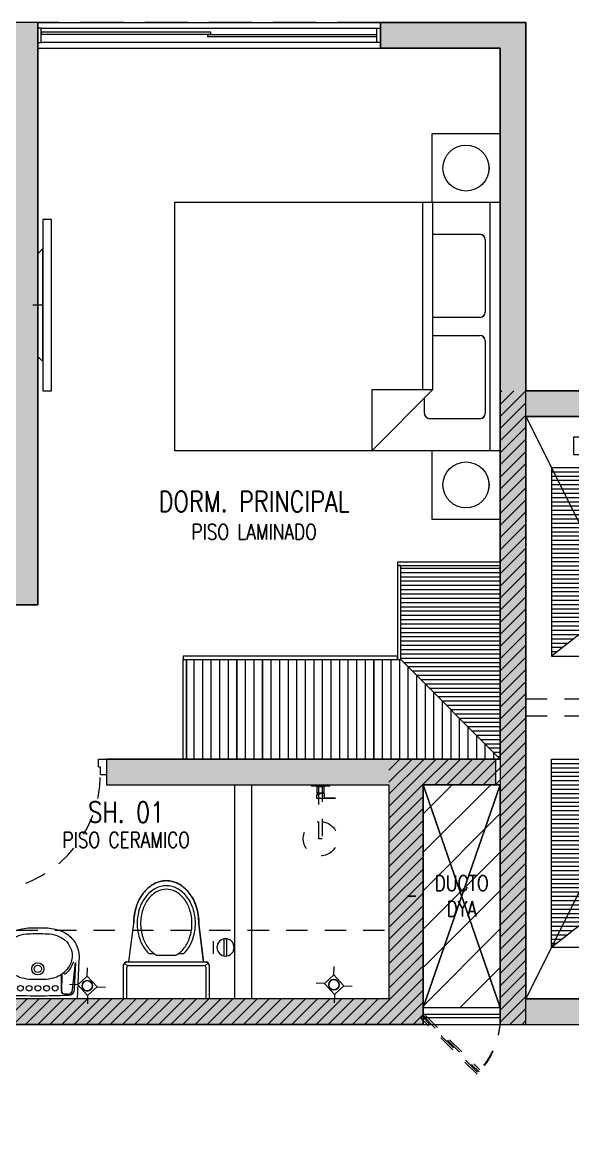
# Model space of a CAD drawing. Header units: millimetres. Extents: x 3738 to 3833, y 1327 to 1657.
# Drawn here: x 3788.58 to 3791.79, y 1413.56 to 1420.11 of the extents above; entities that cross this region are included whole.
import ezdxf
from ezdxf.enums import TextEntityAlignment as Align

# ---------------------------------------------------------------- set-up
doc = ezdxf.new("R2010")
doc.units = ezdxf.units.MM
for name, pattern in [('HIDDEN', [0.375, 0.25, -0.125]), ('HIDDEN2', [0.1875, 0.125, -0.0625]), ('X-REF_DP_Arquitectura$0$HIDDEN', [0.375, 0.25, -0.125])]:
    doc.linetypes.add(name, pattern=pattern)
doc.layers.get('0').update_dxf_attribs({"color": 251, "lineweight": 9})
for name, color, linetype, lineweight in [('A-07', 251, 'Continuous', 13), ('A-LINEAS', 251, 'Continuous', 13), ('A-MOBILIARIO', 251, 'Continuous', 13), ('A-MURO BAJO', 251, 'Continuous', 13), ('A-MUROS', 251, 'Continuous', 13), ('A-PROYECCIONES', 251, 'HIDDEN2', 13), ('A-PROYECCIONES INT.', 251, 'HIDDEN2', 13), ('A-SANITARIOS', 251, 'Continuous', 13), ('A-TEXTO-ACABADO PISO', 251, 'Continuous', 13), ('A-TEXTO-AMBIENTE', 251, 'Continuous', 13), ('A_20_Estructuras', 251, 'Continuous', 13), ('A_30_DispositivosSanit', 251, 'Continuous', 13), ('A_50_TextoAmbiente', 251, 'Continuous', 13), ('A_50_TextoIndicaciones', 251, 'Continuous', 13), ('A_50_Vigas', 251, 'X-REF_DP_Arquitectura$0$HIDDEN', 13), ('A_60_HatchEstructuras', 251, 'Continuous', 13), ('AREA MODIF', 251, 'Continuous', 13), ('DLP_MOBILIARIO FIJO', 251, 'Continuous', 13), ('MURO CF 120', 251, 'Continuous', 13), ('MURO CF 60', 251, 'Continuous', 13)]:
    doc.layers.add(name, color=color, linetype=linetype, lineweight=lineweight)
doc.styles.add('ROMANS', font='romans.shx', dxfattribs={"width": 0.8})
pattern_1 = [(45, (-21.67, -43.67528), (-0.03535534, 0.03535534), [])]

# ---------------------------------------------------------------- blocks, each defined once
blk = doc.blocks.new('EF-P112')
at = {"layer": 'A_60_HatchEstructuras'}
h = blk.add_hatch(color=256, dxfattribs=at)
h.dxf.hatch_style = 1
h.paths.add_polyline_path([(-33.6, -0.625), (-32.4, -0.625), (-32.4, -0.475), (-33.75, -0.475), (-33.75, -3.875), (-32, -3.875), (-32, -3.725), (-33.6, -3.725)])
h.paths.add_polyline_path([(-31.05, -0.475), (-31.2, -0.475), (-31.2, -3.875), (-31.05, -3.875)])
h.paths.add_polyline_path([(-28.5, -0.475), (-29.85, -0.475), (-29.85, -0.625), (-28.65, -0.625), (-28.65, -3.725), (-30.25, -3.725), (-30.25, -3.875), (-28.5, -3.875)])
h = blk.add_hatch(color=256, dxfattribs=at)
h.dxf.hatch_style = 1
h.paths.add_polyline_path([(-21.85, -2.625), (-22, -2.625), (-22, -6.325), (-21.85, -6.325)])
h.paths.add_polyline_path([(-21.52, -0.625), (-20.85, -0.625), (-20.85, -0.475), (-21.67, -0.475), (-21.67, -6.325), (-21.52, -6.325)])
h.paths.add_polyline_path([(-25.65, -2.775), (-23.8, -2.775), (-23.8, -2.625), (-25.65, -2.625), (-25.65, -0.475), (-26.5, -0.475), (-26.5, -0.625), (-25.8, -0.625), (-25.8, -6.325), (-23.8, -6.325), (-23.8, -6.175), (-25.65, -6.175)])
h = blk.add_hatch(color=256, dxfattribs=at)
h.dxf.hatch_style = 1
h.paths.add_polyline_path([(-26.25, -4.925), (-25.825, -4.925), (-25.825, -4.775), (-28.1, -4.775), (-28.1, -4.925), (-26.45, -4.925), (-26.45, -6.175), (-28.85, -6.175), (-28.85, -4.775), (-29, -4.775), (-29, -6.175), (-31.9, -6.175), (-31.9, -4.775), (-32.1, -4.775), (-32.1, -6.175), (-35.65, -6.175), (-35.65, -6.325), (-26.25, -6.325)])
h.paths.add_polyline_path([(-25.65, -7.525), (-35.65, -7.525), (-35.65, -7.675), (-32.1, -7.675), (-32.1, -9.075), (-31.9, -9.075), (-31.9, -7.675), (-28.55, -7.675), (-28.55, -9.075), (-28.4, -9.075), (-28.4, -7.675), (-25.85, -7.675), (-25.85, -8.925), (-27.65, -8.925), (-27.65, -9.075), (-25.65, -9.075)])
for points in [[(-25.65, -6.175), (-23.95, -2.775)], [(-25.65, -2.775), (-23.95, -6.175)], [(-25.825, -4.925), (-25.8, -4.925), (-26.25, -6.225)]]:
    blk.add_lwpolyline(points)
at = {"elevation": 0}
blk.add_lwpolyline([(-25.8, -6.225), (-26.25, -4.925)], dxfattribs=at)
at = {"layer": 'A_20_Estructuras'}
for points in [[(-28.5, -0.475), (-29.85, -0.475), (-29.85, -0.625), (-28.65, -0.625), (-28.65, -3.725), (-30.25, -3.725), (-30.25, -3.875), (-28.5, -3.875)], [(-25.65, -2.775), (-23.8, -2.775), (-23.8, -2.625), (-25.65, -2.625), (-25.65, -0.475), (-26.5, -0.475), (-26.5, -0.625), (-25.8, -0.625), (-25.8, -6.325), (-23.8, -6.325), (-23.8, -6.175), (-25.65, -6.175)], [(-26.25, -4.925), (-25.825, -4.925), (-25.825, -4.775), (-28.1, -4.775), (-28.1, -4.925), (-26.45, -4.925), (-26.45, -6.175), (-28.85, -6.175), (-28.85, -4.775), (-29, -4.775), (-29, -6.175), (-31.9, -6.175), (-31.9, -4.775), (-32.1, -4.775), (-32.1, -6.175), (-35.65, -6.175), (-35.65, -6.325), (-26.25, -6.325)]]:
    blk.add_lwpolyline(points, close=True, dxfattribs=at)
at = {"layer": 'A_50_Vigas'}
for p, q in [((-26.5, -0.475), (-28.5, -0.475)), ((-26.25, -6.225, 0), (-25.8, -6.225, 0))]:
    blk.add_line(p, q, dxfattribs=at)
blk = doc.blocks.new('ducha marsano')
at = {"linetype": 'HIDDEN2', "ltscale": 0.5, "extrusion": (-4.9425e-10, -7.91123e-10, -1)}
for p, q in [((-0.01, 0), (0.01, 0)), ((0.01, 0), (0.01, -0.3155)), ((-0.0205, -0.08), (-0.0205, -0.0601)), ((-0.0155, -0.058), (-0.0157, -0.058)), ((-0.01, -0.3155), (-0.01, 0)), ((0.0225, -0.0515), (-0.0001, -0.0515)), ((0.0225, -0.0515), (0.0225, -0.0627)), ((0.021, -0.0815), (-0.019, -0.0815)), ((0.025, -0.0815), (0.021, -0.0815)), ((0.0225, -0.0682), (0.0225, -0.077)), ((0.0225, -0.077), (0.025, -0.077)), ((0.025, -0.077), (0.0771, -0.077)), ((0.0771, -0.0815), (0.025, -0.0815)), ((0.0771, -0.077), (0.0816, -0.077)), ((0.0816, -0.0815), (0.0771, -0.0815)), ((0.0816, -0.077), (0.082, -0.077)), ((0.082, -0.0815), (0.0816, -0.0815)), ((0.082, -0.077), (0.084, -0.077)), ((0.084, -0.0815), (0.082, -0.0815)), ((0.0855, -0.0785), (0.0855, -0.08)), ((0.01, -0.3155), (-0.01, -0.3155))]:
    blk.add_line(p, q, dxfattribs=at)
for centre, radius, start, end in [((-0.0004, -0.0462), 0.02, 323.95812, 354.92979), ((0.0004, -0.0462), 0.02, 185.07021, 195.2705), ((0.019, -0.08), 0.0015, 270, 360), ((-0.084, -0.0785), 0.0015, 90, 180), ((-0.084, -0.08), 0.0015, 180, 270), ((0, -0.3155), 0.1, 95.73917, 84.26083)]:
    blk.add_arc(centre, radius, start, end, dxfattribs=at)
at = {"linetype": 'HIDDEN2', "ltscale": 0.5, "extrusion": (-4.94252e-10, -7.91124e-10, -1)}
blk.add_ellipse((0, -0.0515), major_axis=(-0.0225, -0.0095), ratio=0.001448, start_param=0.425436, end_param=1.567366, dxfattribs=at)
at = {"linetype": 'HIDDEN2', "ltscale": 0.5}
for points, degree in [([(-0.0305, 0), (0, 0), (0.0305, 0)], 2), ([(0.0305, 0), (0.0415, 0), (0.0525, 0)], 2), ([(0.0525, 0), (0.0525, -0.0038), (0.0525, -0.0075)], 2), ([(-0.0525, 0), (-0.0525, -0.0038), (-0.0525, -0.0075)], 2), ([(-0.0525, 0), (-0.0415, 0), (-0.0305, 0)], 2), ([(-0.0525, -0.0075), (-0.0525, -0.0075), (-0.0525, -0.0075)], 2), ([(0.0305, -0.008), (0, -0.008), (-0.0305, -0.008)], 2), ([(-0.0215, -0.008), (-0.0215, -0.0093), (-0.0215, -0.0105)], 2), ([(-0.021, -0.011), (-0.007, -0.011), (0.007, -0.011), (0.021, -0.011)], 3), ([(-0.02, -0.011), (-0.02, -0.0294), (-0.02, -0.0477)], 2), ([(-0.0197, -0.048), (0, -0.048), (0.0197, -0.048)], 2), ([(0.02, -0.011), (0.02, -0.0294), (0.02, -0.0477)], 2), ([(0.0215, -0.008), (0.0215, -0.0093), (0.0215, -0.0105)], 2)]:
    blk.add_open_spline(points, degree=degree, dxfattribs=at)
for points, weights in [([(-0.0525, -0.0075), (-0.0525, -0.0075), (-0.0525, -0.0075)], [1, 0.990847086912, 0.982266230892]), ([(-0.052, -0.008), (-0.0525, -0.008), (-0.0525, -0.0075)], [1, 0.707106781193, 1]), ([(-0.0215, -0.0105), (-0.0215, -0.011), (-0.021, -0.011)], [1, 0.70710678154, 1]), ([(-0.02, -0.0477), (-0.02, -0.048), (-0.0197, -0.048)], [1, 0.707106780138, 1]), ([(0.02, -0.0477), (0.02, -0.048), (0.0197, -0.048)], [1, 0.707106779703, 1]), ([(0.0211, -0.011), (0.0211, -0.011), (0.021, -0.011)], [1, 0.992411795776, 1]), ([(0.052, -0.008), (0.0521, -0.008), (0.0521, -0.008)], [1, 0.992411795771, 1])]:
    blk.add_rational_spline(points, weights, degree=2, dxfattribs=at)
for points, knots in [([(-0.0305, -0.008), (-0.0332, -0.008), (-0.0374, -0.008), (-0.0424, -0.008), (-0.0458, -0.008), (-0.0486, -0.008), (-0.0512, -0.008), (-0.052, -0.008), (-0.052, -0.008)], [0, 0, 0, 0, 8.104572, 12.495263, 16.885954, 21.276645, 25.667336, 33.771908, 33.771908, 33.771908, 33.771908]), ([(0.0225, -0.0682), (0.0225, -0.0682), (0.0225, -0.0682), (0.0225, -0.0679), (0.0224, -0.0677), (0.0224, -0.0672), (0.0224, -0.0669), (0.0223, -0.0662), (0.0223, -0.0658), (0.0223, -0.0652), (0.0223, -0.0648), (0.0224, -0.0641), (0.0224, -0.0638), (0.0224, -0.0633), (0.0225, -0.0631), (0.0225, -0.0628), (0.0225, -0.0627), (0.0225, -0.0627)], [0.4148436, 0.4148436, 0.4148436, 0.4148436, 0.5185541, 0.5185541, 0.6222645, 0.6222645, 0.7259759, 0.7259759, 0.8296873, 0.8296873, 0.9333987, 0.9333987, 1.03711, 1.03711, 1.1408205, 1.1408205, 1.2445309, 1.2445309, 1.2445309, 1.2445309]), ([(0.052, -0.008), (0.052, -0.008), (0.0512, -0.008), (0.0486, -0.008), (0.0458, -0.008), (0.0424, -0.008), (0.0374, -0.008), (0.0332, -0.008), (0.0305, -0.008)], [0, 0, 0, 0, 8.104572, 12.495263, 16.885954, 21.276645, 25.667336, 33.771908, 33.771908, 33.771908, 33.771908])]:
    blk.add_open_spline(points, degree=3, knots=knots, dxfattribs=at)
for points, weights, degree, knots in [([(0.0211, -0.011), (0.0211, -0.011), (0.0211, -0.011), (0.0211, -0.011), (0.0214, -0.0109), (0.0215, -0.0107), (0.0215, -0.0105)], [0.918641037743, 0.918640949346, 0.918640860949, 0.918640772552, 0.789223156395, 0.789223156395, 0.918640772552], 3, [0.1238988, 0.1238988, 0.1238988, 0.1238988, 0.1238993, 0.1238993, 0.1238993, 0.78603, 0.78603, 0.78603, 0.78603]), ([(0.0521, -0.008), (0.0521, -0.008), (0.0521, -0.008), (0.0525, -0.0079), (0.0525, -0.0075)], [0.918641037749, 0.918640905153, 0.918640772558, 0.724517853988, 0.918640772558], 2, [0.1238988, 0.1238988, 0.1238988, 0.1238993, 0.1238993, 0.7860311, 0.7860311, 0.7860311])]:
    blk.add_rational_spline(points, weights, degree=degree, knots=knots, dxfattribs=at)
blk = doc.blocks.new('*U281')
for p, q in [((0.01, 0.705), (0.01, 0.75)), ((0.1, 0.715), (0.1, 0.75)), ((0.055, 0.705), (0.01, 0.705)), ((0.1, 0.715), (0.055, 0.715)), ((0.055, 0.705), (0.055, 0.715)), ((0.055, 0.045), (0.01, 0.045)), ((0.01, 0.045), (0.01, 0)), ((0.055, 0.045), (0.055, 0.035)), ((0.1, 0.035), (0.055, 0.035)), ((0.1, 0.035), (0.1, 0))]:
    blk.add_line(p, q)
blk.add_lwpolyline([(0.78, 0.07), (0.78, 0.035), (0.1, 0.035), (0.1, 0.07)], close=True)
at = {"color": 7, "linetype": 'HIDDEN2'}
blk.add_arc((0.0996, 0.0341), 0.6809, 2.23015, 89.96723, dxfattribs=at)
blk = doc.blocks.new('SIFON JET_PLANTA')
for p, q in [((-0.215, 0.2181, 0), (-0.44, 0.19, 0)), ((-0.215, -0.23, 0), (-0.215, 0.23, 0)), ((-0.2091, 0.2441, 0), (-0.1921, 0.2271, 0)), ((-0.195, 0.25, 0), (0, 0.25, 0)), ((-0.195, -0.22, 0), (-0.195, 0.22, 0)), ((-0.185, 0.23, 0), (0, 0.23, 0)), ((0, 0.25, 0), (0, -0.25, 0)), ((-0.265, 0.0718, 0), (-0.265, 0.1028, 0)), ((-0.255, -0.0562, 0), (-0.255, 0.0562, 0)), ((-0.265, -0.1028, 0), (-0.265, -0.0718, 0)), ((-0.215, -0.2181, 0), (-0.44, -0.19, 0)), ((-0.2091, -0.2441, 0), (-0.1921, -0.2271, 0)), ((0, -0.25, 0), (-0.195, -0.25, 0)), ((0, -0.23, 0), (-0.185, -0.23, 0))]:
    blk.add_line(p, q)
at = {"extrusion": (-2.64698e-23, 6.61744e-24, -1)}
for p, q in [((-0.4322, 0.191, 0), (-0.215, 0.2181, 0)), ((-0.215, 0.2278, 0), (-0.2149, 0.2323, 0)), ((-0.215, 0.2234, 0), (-0.215, 0.2278, 0)), ((-0.215, 0.2181, 0), (-0.215, 0.2234, 0)), ((-0.2149, 0.2323, 0), (-0.2142, 0.2356, 0)), ((-0.2142, 0.2356, 0), (-0.2129, 0.239, 0)), ((-0.2129, 0.239, 0), (-0.211, 0.2419, 0)), ((-0.211, 0.2419, 0), (-0.2091, 0.2441, 0)), ((-0.2091, 0.2441, 0), (-0.2077, 0.2455, 0)), ((-0.2077, 0.2455, 0), (-0.2055, 0.247, 0)), ((-0.2055, 0.247, 0), (-0.2007, 0.2492, 0)), ((-0.2007, 0.2492, 0), (-0.195, 0.25, 0)), ((-0.195, 0.25, 0), (-0.195, 0.25, 0)), ((-0.195, 0.25, 0), (-0.1605, 0.25, 0)), ((-0.1605, 0.25, 0), (-0.0975, 0.25, 0)), ((-0.0975, 0.25, 0), (-0.0323, 0.25, 0)), ((-0.0323, 0.25, 0), (0, 0.25, 0)), ((0, 0.25, 0), (0, -0.25, 0)), ((-0.6251, 0.1276, 0), (-0.6206, 0.1314, 0)), ((-0.6206, 0.1314, 0), (-0.6168, 0.1344, 0)), ((-0.6168, 0.1344, 0), (-0.6106, 0.1389, 0)), ((-0.6106, 0.1389, 0), (-0.6061, 0.142, 0)), ((-0.6061, 0.142, 0), (-0.6, 0.1461, 0)), ((-0.6, 0.1461, 0), (-0.5963, 0.1484, 0)), ((-0.5963, 0.1484, 0), (-0.5908, 0.1517, 0)), ((-0.5908, 0.1517, 0), (-0.5862, 0.1543, 0)), ((-0.5862, 0.1543, 0), (-0.5794, 0.158, 0)), ((-0.5794, 0.158, 0), (-0.5693, 0.1629, 0)), ((-0.5693, 0.1629, 0), (-0.5517, 0.1703, 0)), ((-0.5517, 0.1703, 0), (-0.5465, 0.1722, 0)), ((-0.5465, 0.1722, 0), (-0.5385, 0.1749, 0)), ((-0.5385, 0.1749, 0), (-0.5346, 0.176, 0)), ((-0.5346, 0.176, 0), (-0.5265, 0.1784, 0)), ((-0.5265, 0.1784, 0), (-0.5216, 0.1797, 0)), ((-0.5216, 0.1797, 0), (-0.5148, 0.1813, 0)), ((-0.5148, 0.1813, 0), (-0.5079, 0.1829, 0)), ((-0.5079, 0.1829, 0), (-0.5016, 0.1842, 0)), ((-0.5016, 0.1842, 0), (-0.4865, 0.1867, 0)), ((-0.4865, 0.1867, 0), (-0.4763, 0.188, 0)), ((-0.4763, 0.188, 0), (-0.4726, 0.1884, 0)), ((-0.4726, 0.1884, 0), (-0.4636, 0.1892, 0)), ((-0.4636, 0.1892, 0), (-0.4549, 0.1897, 0)), ((-0.4549, 0.1897, 0), (-0.449, 0.1899, 0)), ((-0.449, 0.1899, 0), (-0.44, 0.19, 0)), ((-0.44, 0.19, 0), (-0.4322, 0.191, 0)), ((-0.6779, 0.0582, 0), (-0.6745, 0.0655, 0)), ((-0.6745, 0.0655, 0), (-0.6722, 0.0699, 0)), ((-0.6745, 0.0655, 0), (-0.6745, 0.0655, 0)), ((-0.6722, 0.0699, 0), (-0.6705, 0.0728, 0)), ((-0.6705, 0.0728, 0), (-0.669, 0.0755, 0)), ((-0.669, 0.0755, 0), (-0.6672, 0.0785, 0)), ((-0.6672, 0.0785, 0), (-0.665, 0.082, 0)), ((-0.665, 0.082, 0), (-0.6634, 0.0845, 0)), ((-0.6634, 0.0845, 0), (-0.6611, 0.088, 0)), ((-0.6611, 0.088, 0), (-0.657, 0.0936, 0)), ((-0.657, 0.0936, 0), (-0.6534, 0.0984, 0)), ((-0.657, 0.0936, 0), (-0.657, 0.0936, 0)), ((-0.6534, 0.0984, 0), (-0.6503, 0.1023, 0)), ((-0.6534, 0.0984, 0), (-0.6534, 0.0984, 0)), ((-0.6503, 0.1023, 0), (-0.6453, 0.108, 0)), ((-0.6453, 0.108, 0), (-0.6386, 0.1152, 0)), ((-0.6386, 0.1152, 0), (-0.6326, 0.121, 0)), ((-0.6326, 0.121, 0), (-0.6299, 0.1235, 0)), ((-0.6299, 0.1235, 0), (-0.6251, 0.1276, 0)), ((-0.69, 0, 0), (-0.6899, 0.0044, 0)), ((-0.6899, 0.0044, 0), (-0.6897, 0.0096, 0)), ((-0.6897, 0.0096, 0), (-0.6893, 0.014, 0)), ((-0.6893, 0.014, 0), (-0.6887, 0.0194, 0)), ((-0.6887, 0.0194, 0), (-0.6881, 0.0236, 0)), ((-0.6881, 0.0236, 0), (-0.6872, 0.0284, 0)), ((-0.6881, 0.0236, 0), (-0.6881, 0.0236, 0)), ((-0.6872, 0.0284, 0), (-0.6867, 0.031, 0)), ((-0.6867, 0.031, 0), (-0.6855, 0.0361, 0)), ((-0.6855, 0.0361, 0), (-0.6838, 0.0421, 0)), ((-0.6855, 0.0361, 0), (-0.6855, 0.0361, 0)), ((-0.6838, 0.0421, 0), (-0.6819, 0.048, 0)), ((-0.6838, 0.0421, 0), (-0.6838, 0.0421, 0)), ((-0.6819, 0.048, 0), (-0.6804, 0.0521, 0)), ((-0.6804, 0.0521, 0), (-0.6793, 0.0547, 0)), ((-0.6793, 0.0547, 0), (-0.6779, 0.0582, 0)), ((-0.6899, -0.0065, 0), (-0.69, 0, 0)), ((-0.6896, -0.0111, 0), (-0.6899, -0.0065, 0)), ((-0.6891, -0.0164, 0), (-0.6896, -0.0111, 0)), ((-0.6881, -0.0232, 0), (-0.6891, -0.0164, 0)), ((-0.6876, -0.0264, 0), (-0.6881, -0.0232, 0)), ((-0.687, -0.0296, 0), (-0.6876, -0.0264, 0)), ((-0.6864, -0.0321, 0), (-0.687, -0.0296, 0)), ((-0.6855, -0.0361, 0), (-0.6864, -0.0321, 0)), ((-0.6838, -0.0419, 0), (-0.6855, -0.0361, 0)), ((-0.6827, -0.0457, 0), (-0.6838, -0.0419, 0)), ((-0.6814, -0.0492, 0), (-0.6827, -0.0457, 0)), ((-0.6803, -0.0522, 0), (-0.6814, -0.0492, 0)), ((-0.6792, -0.0551, 0), (-0.6803, -0.0522, 0)), ((-0.6779, -0.0581, 0), (-0.6792, -0.0551, 0)), ((-0.677, -0.0602, 0), (-0.6779, -0.0581, 0)), ((-0.6751, -0.0642, 0), (-0.677, -0.0602, 0)), ((-0.6722, -0.0699, 0), (-0.6751, -0.0642, 0)), ((-0.6706, -0.0727, 0), (-0.6722, -0.0699, 0)), ((-0.6679, -0.0774, 0), (-0.6706, -0.0727, 0)), ((-0.6646, -0.0826, 0), (-0.6679, -0.0774, 0)), ((-0.6623, -0.0862, 0), (-0.6646, -0.0826, 0)), ((-0.6599, -0.0897, 0), (-0.6623, -0.0862, 0)), ((-0.6554, -0.0958, 0), (-0.6599, -0.0897, 0)), ((-0.6494, -0.1032, 0), (-0.6554, -0.0958, 0)), ((-0.6458, -0.1074, 0), (-0.6494, -0.1032, 0)), ((-0.64, -0.1137, 0), (-0.6458, -0.1074, 0)), ((-0.6379, -0.1158, 0), (-0.64, -0.1137, 0)), ((-0.6347, -0.119, 0), (-0.6379, -0.1158, 0)), ((-0.6335, -0.1201, 0), (-0.6347, -0.119, 0)), ((-0.6347, -0.119, 0), (-0.6347, -0.119, 0)), ((-0.6318, -0.1217, 0), (-0.6335, -0.1201, 0)), ((-0.6305, -0.123, 0), (-0.6318, -0.1217, 0)), ((-0.6318, -0.1217, 0), (-0.6318, -0.1217, 0)), ((-0.6288, -0.1244, 0), (-0.6305, -0.123, 0)), ((-0.6276, -0.1255, 0), (-0.6288, -0.1244, 0)), ((-0.6262, -0.1268, 0), (-0.6276, -0.1255, 0)), ((-0.6245, -0.1281, 0), (-0.6262, -0.1268, 0)), ((-0.6235, -0.1291, 0), (-0.6245, -0.1281, 0)), ((-0.6245, -0.1281, 0), (-0.6245, -0.1281, 0)), ((-0.6223, -0.13, 0), (-0.6235, -0.1291, 0)), ((-0.6215, -0.1307, 0), (-0.6223, -0.13, 0)), ((-0.6204, -0.1315, 0), (-0.6215, -0.1307, 0)), ((-0.6193, -0.1324, 0), (-0.6204, -0.1315, 0)), ((-0.6179, -0.1335, 0), (-0.6193, -0.1324, 0)), ((-0.6168, -0.1344, 0), (-0.6179, -0.1335, 0)), ((-0.6153, -0.1355, 0), (-0.6168, -0.1344, 0)), ((-0.6142, -0.1363, 0), (-0.6153, -0.1355, 0)), ((-0.612, -0.1379, 0), (-0.6142, -0.1363, 0)), ((-0.6086, -0.1403, 0), (-0.612, -0.1379, 0)), ((-0.607, -0.1415, 0), (-0.6086, -0.1403, 0)), ((-0.6058, -0.1422, 0), (-0.607, -0.1415, 0)), ((-0.6039, -0.1435, 0), (-0.6058, -0.1422, 0)), ((-0.602, -0.1448, 0), (-0.6039, -0.1435, 0)), ((-0.6004, -0.1458, 0), (-0.602, -0.1448, 0)), ((-0.5987, -0.1469, 0), (-0.6004, -0.1458, 0)), ((-0.5964, -0.1483, 0), (-0.5987, -0.1469, 0)), ((-0.595, -0.1492, 0), (-0.5964, -0.1483, 0)), ((-0.5936, -0.15, 0), (-0.595, -0.1492, 0)), ((-0.5918, -0.1511, 0), (-0.5936, -0.15, 0)), ((-0.5896, -0.1524, 0), (-0.5918, -0.1511, 0)), ((-0.5871, -0.1538, 0), (-0.5896, -0.1524, 0)), ((-0.5833, -0.1559, 0), (-0.5871, -0.1538, 0)), ((-0.5781, -0.1587, 0), (-0.5833, -0.1559, 0)), ((-0.5759, -0.1598, 0), (-0.5781, -0.1587, 0)), ((-0.5738, -0.1608, 0), (-0.5759, -0.1598, 0)), ((-0.5702, -0.1625, 0), (-0.5738, -0.1608, 0)), ((-0.5675, -0.1637, 0), (-0.5702, -0.1625, 0)), ((-0.5659, -0.1645, 0), (-0.5675, -0.1637, 0)), ((-0.5644, -0.1652, 0), (-0.5659, -0.1645, 0)), ((-0.5614, -0.1664, 0), (-0.5644, -0.1652, 0)), ((-0.5598, -0.1671, 0), (-0.5614, -0.1664, 0)), ((-0.5568, -0.1683, 0), (-0.5598, -0.1671, 0)), ((-0.5543, -0.1693, 0), (-0.5568, -0.1683, 0)), ((-0.551, -0.1706, 0), (-0.5543, -0.1693, 0)), ((-0.5491, -0.1713, 0), (-0.551, -0.1706, 0)), ((-0.5465, -0.1722, 0), (-0.5491, -0.1713, 0)), ((-0.5449, -0.1728, 0), (-0.5465, -0.1722, 0)), ((-0.5428, -0.1735, 0), (-0.5449, -0.1728, 0)), ((-0.5412, -0.174, 0), (-0.5428, -0.1735, 0)), ((-0.5385, -0.1749, 0), (-0.5412, -0.174, 0)), ((-0.5352, -0.1759, 0), (-0.5385, -0.1749, 0)), ((-0.5385, -0.1749, 0), (-0.5385, -0.1749, 0)), ((-0.5321, -0.1768, 0), (-0.5352, -0.1759, 0)), ((-0.5296, -0.1775, 0), (-0.5321, -0.1768, 0)), ((-0.5267, -0.1783, 0), (-0.5296, -0.1775, 0)), ((-0.5238, -0.1791, 0), (-0.5267, -0.1783, 0)), ((-0.5267, -0.1783, 0), (-0.5267, -0.1783, 0)), ((-0.5217, -0.1796, 0), (-0.5238, -0.1791, 0)), ((-0.5177, -0.1807, 0), (-0.5217, -0.1796, 0)), ((-0.5151, -0.1813, 0), (-0.5177, -0.1807, 0)), ((-0.5118, -0.1821, 0), (-0.5151, -0.1813, 0)), ((-0.5094, -0.1826, 0), (-0.5118, -0.1821, 0)), ((-0.5066, -0.1832, 0), (-0.5094, -0.1826, 0)), ((-0.5022, -0.184, 0), (-0.5066, -0.1832, 0)), ((-0.4974, -0.1849, 0), (-0.5022, -0.184, 0)), ((-0.495, -0.1854, 0), (-0.4974, -0.1849, 0)), ((-0.4974, -0.1849, 0), (-0.4974, -0.1849, 0)), ((-0.4936, -0.1856, 0), (-0.495, -0.1854, 0)), ((-0.4916, -0.1859, 0), (-0.4936, -0.1856, 0)), ((-0.4884, -0.1864, 0), (-0.4916, -0.1859, 0)), ((-0.4862, -0.1867, 0), (-0.4884, -0.1864, 0)), ((-0.4824, -0.1872, 0), (-0.4862, -0.1867, 0)), ((-0.4812, -0.1874, 0), (-0.4824, -0.1872, 0)), ((-0.4785, -0.1877, 0), (-0.4812, -0.1874, 0)), ((-0.4761, -0.188, 0), (-0.4785, -0.1877, 0)), ((-0.4735, -0.1883, 0), (-0.4761, -0.188, 0)), ((-0.4695, -0.1887, 0), (-0.4735, -0.1883, 0)), ((-0.4651, -0.189, 0), (-0.4695, -0.1887, 0)), ((-0.4639, -0.1891, 0), (-0.4651, -0.189, 0)), ((-0.4651, -0.189, 0), (-0.4651, -0.189, 0)), ((-0.4619, -0.1893, 0), (-0.4639, -0.1891, 0)), ((-0.4592, -0.1894, 0), (-0.4619, -0.1893, 0)), ((-0.4568, -0.1896, 0), (-0.4592, -0.1894, 0)), ((-0.455, -0.1897, 0), (-0.4568, -0.1896, 0)), ((-0.4518, -0.1898, 0), (-0.455, -0.1897, 0)), ((-0.449, -0.1899, 0), (-0.4518, -0.1898, 0)), ((-0.4467, -0.1899, 0), (-0.449, -0.1899, 0)), ((-0.4428, -0.19, 0), (-0.4467, -0.1899, 0)), ((-0.44, -0.19, 0), (-0.4428, -0.19, 0)), ((-0.215, -0.2181, 0), (-0.44, -0.19, 0)), ((-0.215, -0.227, 0), (-0.215, -0.2181, 0)), ((-0.215, -0.23, 0), (-0.215, -0.227, 0)), ((-0.2147, -0.2335, 0), (-0.215, -0.23, 0)), ((-0.2138, -0.2369, 0), (-0.2147, -0.2335, 0)), ((-0.2126, -0.2395, 0), (-0.2138, -0.2369, 0)), ((-0.2138, -0.2369, 0), (-0.2138, -0.2369, 0)), ((-0.2108, -0.2423, 0), (-0.2126, -0.2395, 0)), ((-0.2126, -0.2395, 0), (-0.2126, -0.2395, 0)), ((-0.2091, -0.2441, 0), (-0.2108, -0.2423, 0)), ((-0.2108, -0.2423, 0), (-0.2108, -0.2423, 0)), ((-0.2108, -0.2423, 0), (-0.2108, -0.2423, 0)), ((-0.209, -0.244, 0), (-0.2091, -0.2441, 0)), ((-0.2067, -0.2462, 0), (-0.209, -0.244, 0)), ((-0.209, -0.244, 0), (-0.209, -0.244, 0)), ((-0.2029, -0.2484, 0), (-0.2067, -0.2462, 0)), ((-0.2067, -0.2462, 0), (-0.2067, -0.2462, 0)), ((-0.1995, -0.2495, 0), (-0.2029, -0.2484, 0)), ((-0.2029, -0.2484, 0), (-0.2029, -0.2484, 0)), ((-0.195, -0.25, 0), (-0.1995, -0.2495, 0)), ((0, -0.25, 0), (-0.195, -0.25, 0))]:
    blk.add_line(p, q, dxfattribs=at)
at = {"elevation": 0}
for points in [[(-0.265, 0.1028, 0.0362), (-0.2844, 0.1202, 0.08725), (-0.3535, 0.1565, 0.077598), (-0.44, 0.17, 0.077598), (-0.5265, 0.1565, 0.08725), (-0.5956, 0.1202, 0.105601), (-0.6443, 0.0627, 0.12364), (-0.66, 0, 0.12364), (-0.6443, -0.0627, 0.105601), (-0.5956, -0.1202, 0.08725), (-0.5265, -0.1565, 0.077598), (-0.44, -0.17, 0.077598)], [(-0.255, 0.0562, 0.100268), (-0.2967, 0.1044, 0.08725), (-0.3596, 0.1374, 0.077598), (-0.44, 0.15, 0.077598), (-0.5204, 0.1374, 0.08725), (-0.5833, 0.1044, 0.105601), (-0.6266, 0.0532, 0.12364), (-0.64, 0, 0.12364), (-0.6266, -0.0532, 0.105601), (-0.5833, -0.1044, 0.08725), (-0.5204, -0.1374, 0.077598), (-0.44, -0.15, 0.077598)], [(-0.44, -0.15, 0.077598), (-0.3596, -0.1374, 0.08725), (-0.2967, -0.1044, 0.100268), (-0.255, -0.0562, 0.12364)], [(-0.44, -0.17, 0.077598), (-0.3535, -0.1565, 0.08725), (-0.2844, -0.1202, 0.0362), (-0.265, -0.1028, 0.12364)]]:
    blk.add_lwpolyline(points, format="xyb", dxfattribs=at)
for centre, radius, start, end in [((-0.195, 0.23, 0), 0.02, 90, 180), ((-0.185, 0.22, 0), 0.01, 90, 180), ((-0.4939, -0.0273, 0), 0.203, 127.23483, 151.40883), ((-0.4613, -0.0702, 0), 0.257, 107.47412, 127.23483), ((-0.44, -0.1379, 0), 0.3279, 90, 107.47412), ((-0.544, 0, 0), 0.146, 151.40883, 180), ((-0.544, 0, 0), 0.146, 180, 208.59117), ((-0.4939, 0.0273, 0), 0.203, 208.59117, 232.76517), ((-0.4613, 0.0702, 0), 0.257, 232.76517, 252.52588), ((-0.44, 0.1379, 0), 0.3279, 252.52588, 270), ((-0.195, -0.23, 0), 0.02, 180, 270), ((-0.185, -0.22, 0), 0.01, 180, 270)]:
    blk.add_arc(centre, radius, start, end)
blk = doc.blocks.new('BOWL-ITALGRIF_VARADERO_01')
for p, q in [((-0.2032, -0.1971), (-0.2208, -0.038)), ((0.2032, -0.1971), (0.2208, -0.038)), ((-0.1404, -0.2077), (-0.1424, -0.1083)), ((-0.1375, -0.205), (-0.1375, -0.1117)), ((0.1375, -0.205), (0.1375, -0.1117)), ((0.1404, -0.2077), (0.1424, -0.1083)), ((-0.1753, -0.222), (-0.1544, -0.222)), ((0.1753, -0.222), (0.1544, -0.222))]:
    blk.add_line(p, q)
for points in [[(-0.0917, 0.1589, -0.02989), (-0.0456, 0.1646, -0.007822), (0.0456, 0.1646, -0.02989), (0.0918, 0.1589, -0.091737), (0.1601, 0.1343, -0.112496), (0.2175, 0.0792, -0.147885), (0.2402, -0.0257), (0.23, -0.25), (-0.23, -0.25), (-0.2402, -0.0257, -0.147885), (-0.2175, 0.0792, -0.112496), (-0.1601, 0.1343, -0.091737)], [(-0.0496, -0.1363, -0.062677), (-0.1048, -0.1249, -0.110639), (-0.1576, -0.091, -0.120976), (-0.195, -0.0344, -0.061198), (-0.2, 0, -0.21707), (-0.1593, 0.092, -0.174983), (-0.0545, 0.1298, -0.010618), (0, 0.131, -0.010618), (0.0545, 0.1298, -0.174983), (0.1593, 0.092, -0.21707), (0.2, 0, -0.061198), (0.195, -0.0344, -0.120976), (0.1576, -0.091, -0.110639), (0.1048, -0.1249, -0.062677), (0.0496, -0.1363, -0.017583), (0, -0.138, -0.017583)]]:
    blk.add_lwpolyline(points, format="xyb", close=True)
for points in [[(-0.2216, -0.0381), (-0.2145, -0.1954, 0.390823), (-0.1807, -0.2288, 0.017524), (0.1807, -0.2288, 0.390823), (0.2145, -0.1954), (0.2216, -0.0381)], [(-0.2072, -0.035, 0.005), (-0.2064, -0.038, 0.121292), (-0.166, -0.0996, 0.007977), (-0.1624, -0.1031)], [(0.2072, -0.035, -0.005), (0.2064, -0.038, -0.121292), (0.166, -0.0996, -0.007977), (0.1624, -0.1031)]]:
    blk.add_lwpolyline(points, format="xyb")
for centre, radius in [((0, -0.075), 0.035), ((0, -0.075), 0.0215), ((-0.1015, -0.1885), 0.0165), ((-0.051, -0.1885), 0.0165), ((0, -0.1885), 0.0165), ((0.051, -0.1885), 0.0165), ((0.1015, -0.1885), 0.0165)]:
    blk.add_circle(centre, radius)
for centre, radius, start, end in [((-0.1583, -0.0987), 0.006, 226.64309, 46.64309), ((-0.1404, -0.1083), 0.002, 54.36186, 181.13739), ((-0.1355, -0.1117), 0.002, 56.71088, 180), ((0.1048, -0.1249), 9.094947017729287e-16, 0, 217.6714), ((0.1355, -0.1117), 0.002, 0, 123.28912), ((0.1404, -0.1083), 0.002, 358.86261, 125.63814), ((0.1583, -0.0987), 0.006, 133.35691, 313.35691), ((-0.1753, -0.194), 0.028, 186.31112, 270), ((-0.1545, -0.205), 0.017, 270, 0), ((-0.1544, -0.208), 0.014, 270, 1.13739), ((0.1545, -0.205), 0.017, 180, 270), ((0.1544, -0.208), 0.014, 178.86261, 270), ((0.1753, -0.194), 0.028, 270, 353.68888)]:
    blk.add_arc(centre, radius, start, end)
blk = doc.blocks.new('*U212')
at = {"linetype": 'HIDDEN', "ltscale": 0.2}
for p, q in [((0.3271, 0.3271), (0, 0)), ((0.0127, -0.0127), (0.3392, 0.3138)), ((0, 0), (0.0127, -0.0127))]:
    blk.add_line(p, q, dxfattribs=at)
blk.add_arc((0, 0), 0.4623, 0, 45, dxfattribs=at)
blk = doc.blocks.new('A$C4BFA03A9')
for points in [[(0.06, -0.5), (0.11, -0.5), (0.11, 0.5), (0.06, 0.5)], [(0.03, -0.3), (0.06, -0.33), (0.06, 0.33), (0.03, 0.3)]]:
    blk.add_lwpolyline(points, close=True)
at = {"layer": 'A-PROYECCIONES', "ltscale": 0.15}
blk.add_line((0.06, 0), (0, 0), dxfattribs=at)
blk = doc.blocks.new('CAMA 2PLAZAS C_VELADOR')
for p, q in [((-1.8499, 0), (-0.3999, 0)), ((-1.8499, -0.06), (-1.8499, 0)), ((-0.3999, 0), (-0.3999, -0.06))]:
    blk.add_line(p, q)
at = {"linetype": 'Continuous'}
for p, q in [((-1.8499, -0.06), (-0.3999, -0.06)), ((-1.8499, -1.9), (-1.8499, -0.06)), ((-0.3999, -0.06), (-0.3999, -1.9)), ((-1.6633, -0.3958), (-1.6633, -0.1184)), ((-1.6327, -0.0878), (-1.2086, -0.0878)), ((-1.1779, -0.1184), (-1.1779, -0.3958)), ((-1.0719, -0.3958), (-1.0719, -0.1184)), ((-1.0413, -0.0878), (-0.6172, -0.0878)), ((-0.5866, -0.1184), (-0.5866, -0.4118)), ((-1.8499, -0.396), (-0.7546, -0.396)), ((-0.7546, -0.452), (-1.8499, -0.452)), ((-0.3999, -0.7507), (-0.7546, -0.396)), ((-0.7546, -0.396), (-0.7546, -0.7507)), ((-0.6172, -0.4424), (-0.7082, -0.4424)), ((-0.7546, -0.7507), (-0.3999, -0.7507)), ((-0.3999, -1.9), (-1.8499, -1.9))]:
    blk.add_line(p, q, dxfattribs=at)
for points in [[(-2.2499, -0.4), (-1.8499, -0.4), (-1.8499, 0), (-2.2499, 0)], [(-0.4, -0.4), (0, -0.4), (0, 0), (-0.4, 0)]]:
    blk.add_lwpolyline(points, close=True)
for centre in [(-2.0499, -0.2), (-0.2, -0.2)]:
    blk.add_circle(centre, 0.1344)
for centre, start, end in [((-1.6327, -0.1184), 90, 180), ((-1.2086, -0.1184), 0, 90), ((-1.0413, -0.1184), 90, 180), ((-0.6172, -0.1184), 0, 90), ((-0.6172, -0.4118), 270, 0)]:
    blk.add_arc(centre, 0.0306, start, end, dxfattribs=at)
blk = doc.blocks.new('DPTO 75.2')
at = {"layer": 'DLP_MOBILIARIO FIJO'}
h = blk.add_hatch(dxfattribs=at)
h.set_pattern_fill('_USER', color=8, scale=0.05, angle=180, pattern_type=0)
h.set_pattern_definition([(180, (-9864.16571, -3185.47283), (-6e-18, -0.05), [])])
h.paths.add_polyline_path([(10.75, 2.68), (10.75, 1.55), (10.17, 2.13), (10.17, 2.68)])
h = blk.add_hatch(dxfattribs=at)
h.set_pattern_fill('_USER', color=8, scale=0.05, angle=270, pattern_type=0)
h.set_pattern_definition([(270, (-7249.86499, -2426.994796), (0.05, -9e-18), [])])
h.paths.add_polyline_path([(10.75, 1.55), (8.9186, 1.55), (8.9186, 2.13), (10.17, 2.13)])
at = {"layer": 'A-LINEAS'}
for p, q in [((10.3, 1.4, 0), (10.75, 0.1, 0)), ((10.3, 0.1, 0), (10.75, 1.4, 0))]:
    blk.add_line(p, q, dxfattribs=at)
at = {"layer": 'A-MOBILIARIO'}
for p, q in [((10.3, 0.06, 0), (10.75, 0.06, 0)), ((10.3, 0.04, 0), (10.75, 0.04, 0))]:
    blk.add_line(p, q, dxfattribs=at)
at = {"layer": 'A-MURO BAJO'}
for p, q in [((8.05, 5.85, 0), (10.05, 5.85, 0)), ((8.05, 5.7, 0), (10.05, 5.7, 0)), ((9.2, 0.15, 0), (9.2, 1.4, 0)), ((9.3, 0.15, 0), (9.3, 1.4, 0)), ((10.3, 0.1, 0), (10.75, 0.1, 0)), ((10.3, 0, 0), (10.75, 0, 0))]:
    blk.add_line(p, q, dxfattribs=at)
at = {"layer": 'A-MUROS'}
for p, q in [((8.05, 5.85, 0), (6.7, 5.85, 0)), ((8.05, 5.85, 0), (8.05, 2.45, 0)), ((10.05, 5.7, 0), (10.05, 5.85, 0)), ((10.05, 5.85, 0), (10.9, 5.85, 0)), ((10.75, 5.7, 0), (10.05, 5.7, 0)), ((10.75, 1.55, 0), (10.75, 5.7, 0)), ((8.05, 2.45, 0), (6.3, 2.45, 0)), ((8.45, 1.55, 0), (8.45, 1.4, 0)), ((8.45, 1.55, 0), (10.75, 1.55, 0)), ((8.45, 1.4, 0), (10.1, 1.4, 0)), ((10.1, 1.4, 0), (10.1, 0.15, 0)), ((10.75, 1.4, 0), (10.3, 1.4, 0)), ((10.3, 1.4, 0), (10.3, 0, 0)), ((10.75, 0, 0), (10.75, 1.4, 0)), ((10.1, 0.15, 0), (7.7, 0.15, 0)), ((10.3, 0, 0), (0.9, 0, 0))]:
    blk.add_line(p, q, dxfattribs=at)
at = {"layer": 'A-PROYECCIONES'}
blk.add_line((7.7, 0.55, 0), (10.1, 0.55, 0), dxfattribs=at)
at = {"layer": 'DLP_MOBILIARIO FIJO', "color": 251}
for p, q in [((8.07, 5.8175, 0), (10.03, 5.8175, 0)), ((10.03, 5.7325, 0), (8.07, 5.7325, 0))]:
    blk.add_line(p, q, dxfattribs=at)
at = {"layer": 'DLP_MOBILIARIO FIJO', "color": 6, "elevation": 0}
for points in [[(8.05, 5.7325), (8.07, 5.7325), (8.07, 5.8175), (8.05, 5.8175)], [(10.05, 5.7325), (10.03, 5.7325), (10.03, 5.8175), (10.05, 5.8175)]]:
    blk.add_lwpolyline(points, close=True, dxfattribs=at)
at = {"layer": 'DLP_MOBILIARIO FIJO', "elevation": 0}
for points in [[(9.06, 5.7925), (8.07, 5.7925), (8.07, 5.7825), (9.06, 5.7825)], [(9.04, 5.7675), (10.03, 5.7675), (10.03, 5.7775), (9.04, 5.7775)], [(10.15, 2.7), (10.15, 2.68), (10.75, 2.68), (10.75, 2.7)], [(10.15, 2.13), (10.17, 2.13), (10.17, 2.68), (10.15, 2.68)], [(8.8986, 2.15), (8.8986, 2.13), (10.15, 2.13), (10.15, 2.15)], [(8.9186, 1.55), (8.8986, 1.55), (8.8986, 2.13), (8.9186, 2.13)]]:
    blk.add_lwpolyline(points, close=True, dxfattribs=at)
at = {"layer": 'DLP_MOBILIARIO FIJO', "color": 8, "elevation": 0}
for points in [[(10.75, 2.68), (10.75, 1.55), (10.17, 2.13), (10.17, 2.68)], [(10.75, 1.55), (8.9186, 1.55), (8.9186, 2.13), (10.17, 2.13)]]:
    blk.add_lwpolyline(points, close=True, dxfattribs=at)
at = {"layer": 'A-MOBILIARIO', "extrusion": (-4.49068e-08, -3.60286e-08, 1), "rotation": 270}
blk.add_blockref('CAMA 2PLAZAS C_VELADOR', (10.75, 2.95, 0), dxfattribs=at)
at = {"layer": 'A-MOBILIARIO'}
blk.add_blockref('A$C4BFA03A9', (8.02, 4.2, 0), dxfattribs=at)
at = {"layer": 'A-MOBILIARIO', "rotation": 270}
blk.add_blockref('*U281', (7.7, 1.56, 0), dxfattribs=at)
at = {"layer": 'A-PROYECCIONES', "ltscale": 0.25, "xscale": -1, "rotation": 180}
blk.add_blockref('*U212', (10.2873, 0.0373, 0), dxfattribs=at)
at = {"layer": 'A-SANITARIOS', "extrusion": (-4.9425e-10, -7.91123e-10, -1), "xscale": -0.9999999999999984, "rotation": 359.9999992996426}
blk.add_blockref('ducha marsano', (-9.7, 1.4, 0), dxfattribs=at)
at = {"layer": 'A-SANITARIOS', "extrusion": (-4.49068e-08, 3.60286e-08, 1), "rotation": 270.000001331223}
blk.add_blockref('SIFON JET_PLANTA', (8.8, 0.15, 0), dxfattribs=at)
at = {"layer": 'A-SANITARIOS'}
blk.add_blockref('BOWL-ITALGRIF_VARADERO_01', (8.05, 0.4, 0), dxfattribs=at)
blk = doc.blocks.new('TC_P10')
blk.add_blockref('DPTO 75.2', (12.15, 4.725, 0))
blk = doc.blocks.new('TEXTO AMBIENTES P10')
at = {"layer": 'A-TEXTO-ACABADO PISO', "char_height": 0.09, "attachment_point": 2, "style": 'ROMANS'}
for s, insert in [('PISO LAMINADO', (20.1129, -3.4044)), ('PISO CERAMICO', (19.3659, -5.2026))]:
    blk.add_mtext_dynamic_manual_height_columns(s, width=1.20225, gutter_width=12.5, heights=[0], dxfattribs=dict(at, insert=insert))
at = {"layer": 'A-TEXTO-AMBIENTE', "style": 'ROMANS', "width": 0.8}
for s, p in [('DORM. PRINCIPAL', (20.1128, -3.3321, 0)), ('SH. 01', (19.3658, -5.1452, 0))]:
    blk.add_text(s, height=0.12, dxfattribs=at).set_placement(p, align=Align.CENTER)
blk = doc.blocks.new('TEXTO DUCTOS PT')
at = {"layer": 'A_50_TextoIndicaciones', "insert": (21.325, -5.575, 0), "char_height": 0.09, "width": 0.4157, "attachment_point": 5, "style": 'ROMANS'}
blk.add_mtext('\\pxsm1,t16;DUCTO DYA', dxfattribs=at)
blk = doc.blocks.new('*U441')
at = {"linetype": 'HIDDEN', "ltscale": 0.2}
for p, q in [((0.3181, 0.3181), (0, 0)), ((0.0127, -0.0127), (0.3302, 0.3048)), ((0, 0), (0.0127, -0.0127))]:
    blk.add_line(p, q, dxfattribs=at)
blk.add_arc((0, 0), 0.4495, 0, 45, dxfattribs=at)
blk = doc.blocks.new('pisos superiores')
at = {"layer": 'DLP_MOBILIARIO FIJO'}
h = blk.add_hatch(dxfattribs=at)
h.set_pattern_fill('_USER', color=8, scale=0.05, angle=180, pattern_type=0)
h.set_pattern_definition([(180, (-9815.81588, -3196.047796), (-6e-18, -0.05), [])])
h.paths.add_polyline_path([(-4.05, -3.17), (-4.05, -4.3), (-4.63, -3.72), (-4.63, -3.17)])
h = blk.add_hatch(dxfattribs=at)
h.set_pattern_fill('_USER', color=8, scale=0.05, angle=270, pattern_type=0)
h.set_pattern_definition([(270, (-7201.515157, -2437.56976), (0.05, -9e-18), [])])
h.paths.add_polyline_path([(-4.05, -4.3), (-5.8814, -4.3), (-5.8814, -3.72), (-4.63, -3.72)])
at = {"layer": 'A-LINEAS'}
for p, q in [((-4.5, -4.45), (-4.05, -5.75, 0)), ((-4.5, -5.75), (-4.05, -4.45, 0))]:
    blk.add_line(p, q, dxfattribs=at)
at = {"layer": 'A-MOBILIARIO'}
for p, q in [((-4.5, -5.79), (-4.05, -5.79, 0)), ((-4.5, -5.81), (-4.05, -5.81, 0))]:
    blk.add_line(p, q, dxfattribs=at)
at = {"layer": 'A-MURO BAJO'}
for p, q in [((-4.5, -5.75), (-4.05, -5.75, 0)), ((-4.5, -5.85), (-4.05, -5.85, 0))]:
    blk.add_line(p, q, dxfattribs=at)
at = {"layer": 'A-MUROS'}
for points in [[(-4.05, -5.85), (-3.9, -5.85), (-3.9, 0), (-4.75, 0), (-4.75, -0.15), (-4.05, -0.15), (-4.05, -4.3), (-6.35, -4.3)], [(-4.05, -5.85), (-4.05, -4.45), (-4.5, -4.45), (-4.5, -5.85), (-4.55, -5.85)]]:
    blk.add_lwpolyline(points, dxfattribs=at)
at = {"layer": 'DLP_MOBILIARIO FIJO', "elevation": 0}
for points in [[(-4.65, -3.15), (-4.65, -3.17), (-4.05, -3.17), (-4.05, -3.15)], [(-4.65, -3.72), (-4.63, -3.72), (-4.63, -3.17), (-4.65, -3.17)], [(-5.9014, -3.7), (-5.9014, -3.72), (-4.65, -3.72), (-4.65, -3.7)]]:
    blk.add_lwpolyline(points, close=True, dxfattribs=at)
at = {"layer": 'DLP_MOBILIARIO FIJO', "color": 8, "elevation": 0}
blk.add_lwpolyline([(-4.05, -3.17), (-4.05, -4.3), (-4.63, -3.72), (-4.63, -3.17)], close=True, dxfattribs=at)
at = {"layer": 'DLP_MOBILIARIO FIJO', "color": 8}
blk.add_lwpolyline([(-4.05, -4.3), (-5.8814, -4.3), (-5.8814, -3.72), (-4.63, -3.72)], close=True, dxfattribs=at)
at = {"layer": 'A-MOBILIARIO', "extrusion": (4.49068e-08, 3.60286e-08, -1), "xscale": -1.000000000000002, "zscale": -1.000000000000002, "rotation": 90}
blk.add_blockref('CAMA 2PLAZAS C_VELADOR', (4.0499, -2.9, 0), dxfattribs=at)
at = {"layer": 'A-PROYECCIONES INT.', "ltscale": 0.25, "xscale": -1, "rotation": 180}
blk.add_blockref('*U441', (-4.5, -5.81), dxfattribs=at)
blk = doc.blocks.new('R')
at = {"layer": 'A_30_DispositivosSanit', "linetype": 'Continuous'}
for p, q in [((-0.0083, -0.0497), (-0.0083, 0.0497)), ((0.0083, -0.0497), (0.0083, 0.0497)), ((0.0694, -0.0367), (0.0694, 0.0367))]:
    blk.add_line(p, q, dxfattribs=at)
blk.add_circle((0, 0), 0.0504, dxfattribs=at)
blk = doc.blocks.new('0-sumidero')
for p, q in [((-0.0421, 0.0382), (-0.0763, 0.0724)), ((0.0435, 0.0382), (0.0777, 0.0724)), ((0.0435, 0.0382), (-0.0421, 0.0382)), ((-0.0421, 0.0382), (-0.0421, -0.0369)), ((0.0435, -0.0369), (0.0435, 0.0382)), ((-0.0421, -0.0369), (-0.0763, -0.0711)), ((-0.0421, -0.0369), (0.0435, -0.0369)), ((0.0435, -0.0369), (0.0777, -0.0711))]:
    blk.add_line(p, q)
blk.add_circle((0, 0), 0.0303)
blk = doc.blocks.new('sum')
at = {"layer": 'A_30_DispositivosSanit', "rotation": 45.00000007321594}
blk.add_blockref('0-sumidero', (0, 0), dxfattribs=at)
blk = doc.blocks.new('trampa')
at = {"layer": 'A_30_DispositivosSanit'}
blk.add_circle((0.0015, 0.0015), 0.0303, dxfattribs=at)
blk = doc.blocks.new('is-des-tf_28.02.2025')
at = {"layer": 'A_30_DispositivosSanit', "lineweight": 25, "elevation": 0}
blk.add_lwpolyline([(-21.6431, -70.125), (-21.6923, -70.125)], dxfattribs=at)
at = {"layer": 'A_30_DispositivosSanit', "linetype": 'Continuous', "xscale": -1}
blk.add_blockref('R', (-22.7541, -70.425, 0), dxfattribs=at)
at = {"layer": 'A_30_DispositivosSanit', "rotation": 267.719034950772}
for p in [(-23.5615, -70.649, 0), (-22.1208, -70.6424, 0)]:
    blk.add_blockref('sum', p, dxfattribs=at)
at = {"layer": 'A_30_DispositivosSanit', "xscale": -1, "rotation": 270}
for p in [(-22.1223, -70.644, 0), (-23.5631, -70.6506, 0)]:
    blk.add_blockref('trampa', p, dxfattribs=at)
blk = doc.blocks.new('TORRE F HATCH CORTAFUEGO')
at = {"layer": 'AREA MODIF'}
h = blk.add_hatch(dxfattribs=at)
h.set_pattern_fill('ANSI31', color=140, scale=0.05, style=0)
h.set_pattern_definition([(45, (-48.7, -72.2), (-0.1122532, 0.1122532), [])])
h.paths.add_polyline_path([(-26.25, -66.075), (-25.8, -66.075), (-25.8, -67.375), (-26.25, -67.375)])
h.paths.add_polyline_path([(-21.1, -67.375), (-21.52, -67.375), (-21.52, -66.075), (-21.1, -66.075)])
at = {"layer": 'MURO CF 60'}
h = blk.add_hatch(dxfattribs=at)
h.set_pattern_fill('_USER', color=256, scale=0.05, angle=45, pattern_type=0)
h.set_pattern_definition(pattern_1)
h.paths.add_polyline_path([(-25.8, -63.775), (-25.65, -63.775), (-25.65, -67.475), (-25.8, -67.475)])
h = blk.add_hatch(dxfattribs=at)
h.set_pattern_fill('_USER', color=256, scale=0.05, angle=45, pattern_type=0)
h.set_pattern_definition(pattern_1)
h.paths.add_polyline_path([(-26.25, -67.325), (-26.45, -67.325), (-26.45, -65.925), (-26.25, -65.925)])
h = blk.add_hatch(dxfattribs=at)
h.set_pattern_fill('_USER', color=256, scale=0.05, angle=45, pattern_type=0)
h.set_pattern_definition(pattern_1)
h.paths.add_polyline_path([(-26.25, -65.925), (-25.8, -65.925), (-25.8, -66.075), (-26.25, -66.075)])
h = blk.add_hatch(dxfattribs=at)
h.set_pattern_fill('_USER', color=256, scale=0.05, angle=45, pattern_type=0)
h.set_pattern_definition(pattern_1)
h.paths.add_polyline_path([(-29.35, -67.325), (-26.25, -67.325), (-26.25, -67.475), (-29.35, -67.475)])
blk = doc.blocks.new('ASCENSOR_01')
h = blk.add_hatch()
h.set_pattern_fill('_U', color=256, scale=0.025, angle=360, style=0, pattern_type=0)
h.set_pattern_definition([(1e-07, (54.049875, -126.000315), (-4e-11, 0.025), [])])
h.paths.add_polyline_path([(-1.4, 1.1), (0, 0), (0, 1.1)])
blk.add_line((-1.4, 1.1, 0), (0, 0))
for points in [[(-0.1281, 1.178), (-1.2496, 1.178), (-1.2496, 1.2783), (-0.1281, 1.2783)], [(0, 0), (-1.4, 0), (-1.4, 1.1), (0, 1.1)]]:
    blk.add_lwpolyline(points, close=True)
blk = doc.blocks.new('N.01')
h = blk.add_hatch()
h.set_pattern_fill('_U', color=256, scale=0.025, angle=180.00018, style=0, pattern_type=0)
h.set_pattern_definition([(180.000175, (-53.550256, 134.575155), (7.64e-08, -0.025), [])])
h.paths.add_polyline_path([(1.8, 8.575), (0.4, 7.475), (0.4, 8.575)])
blk.add_line((1.8, 8.575, 0), (0.4, 7.475, 0))
at = {"elevation": 0}
blk.add_lwpolyline([(0.4, 8.575), (1.8, 8.575), (1.8, 7.475), (0.4, 7.475)], close=True, dxfattribs=at)
at = {"layer": 'A-MUROS'}
for p, q in [((0.25, 12.875, 0), (0.25, 10.725, 0)), ((0.25, 10.725, 0), (2.1, 10.725, 0)), ((1.95, 10.575, 0), (0.25, 10.575, 0)), ((0.25, 10.575, 0), (0.25, 7.175, 0)), ((0.25, 7.175, 0), (1.95, 7.175, 0)), ((0.1, 7.025, 0), (2.1, 7.025, 0)), ((0.1, 7.025, 0), (0.25, 7.025, 0))]:
    blk.add_line(p, q, dxfattribs=at)
at = {"layer": 'A-PROYECCIONES'}
for p, q in [((1.95, 8.925, 0), (0.25, 8.925, 0)), ((1.95, 8.825, 0), (0.25, 8.825, 0))]:
    blk.add_line(p, q, dxfattribs=at)
at = {"xscale": -1, "rotation": 359.9998249622922}
blk.add_blockref('ASCENSOR_01', (0.4, 9.175, 0), dxfattribs=at)

msp = doc.modelspace()

# ---------------------------------------------------------------- block references
msp.add_blockref('EF-P112', (3817.1721, 1420.5876))

# ---------------------------------------------------------------- next in the draw order: block references
msp.add_blockref('TC_P10', (3768.4721, 1409.5379))

# ---------------------------------------------------------------- next in the draw order: block references
at = {"layer": 'A-07'}
msp.add_blockref('is-des-tf_28.02.2025', (3812.5221, 1485.1379), dxfattribs=at)
at = {"layer": 'A-MURO BAJO'}
msp.add_blockref('pisos superiores', (3795.4221, 1420.1129), dxfattribs=at)
at = {"layer": 'A_50_TextoAmbiente'}
msp.add_blockref('TEXTO AMBIENTES P10', (3769.8221, 1420.5879), dxfattribs=at)
at = {"layer": 'A_50_TextoIndicaciones'}
msp.add_blockref('TEXTO DUCTOS PT', (3769.8221, 1420.5879), dxfattribs=at)
at = {"layer": 'MURO CF 120', "color": 251}
msp.add_blockref('TORRE F HATCH CORTAFUEGO', (3817.1721, 1481.7379), dxfattribs=at)

# ---------------------------------------------------------------- next in the draw order: block references
msp.add_blockref('N.01', (3791.2721, 1407.2379, 0))

doc.saveas('drawing.dxf')
